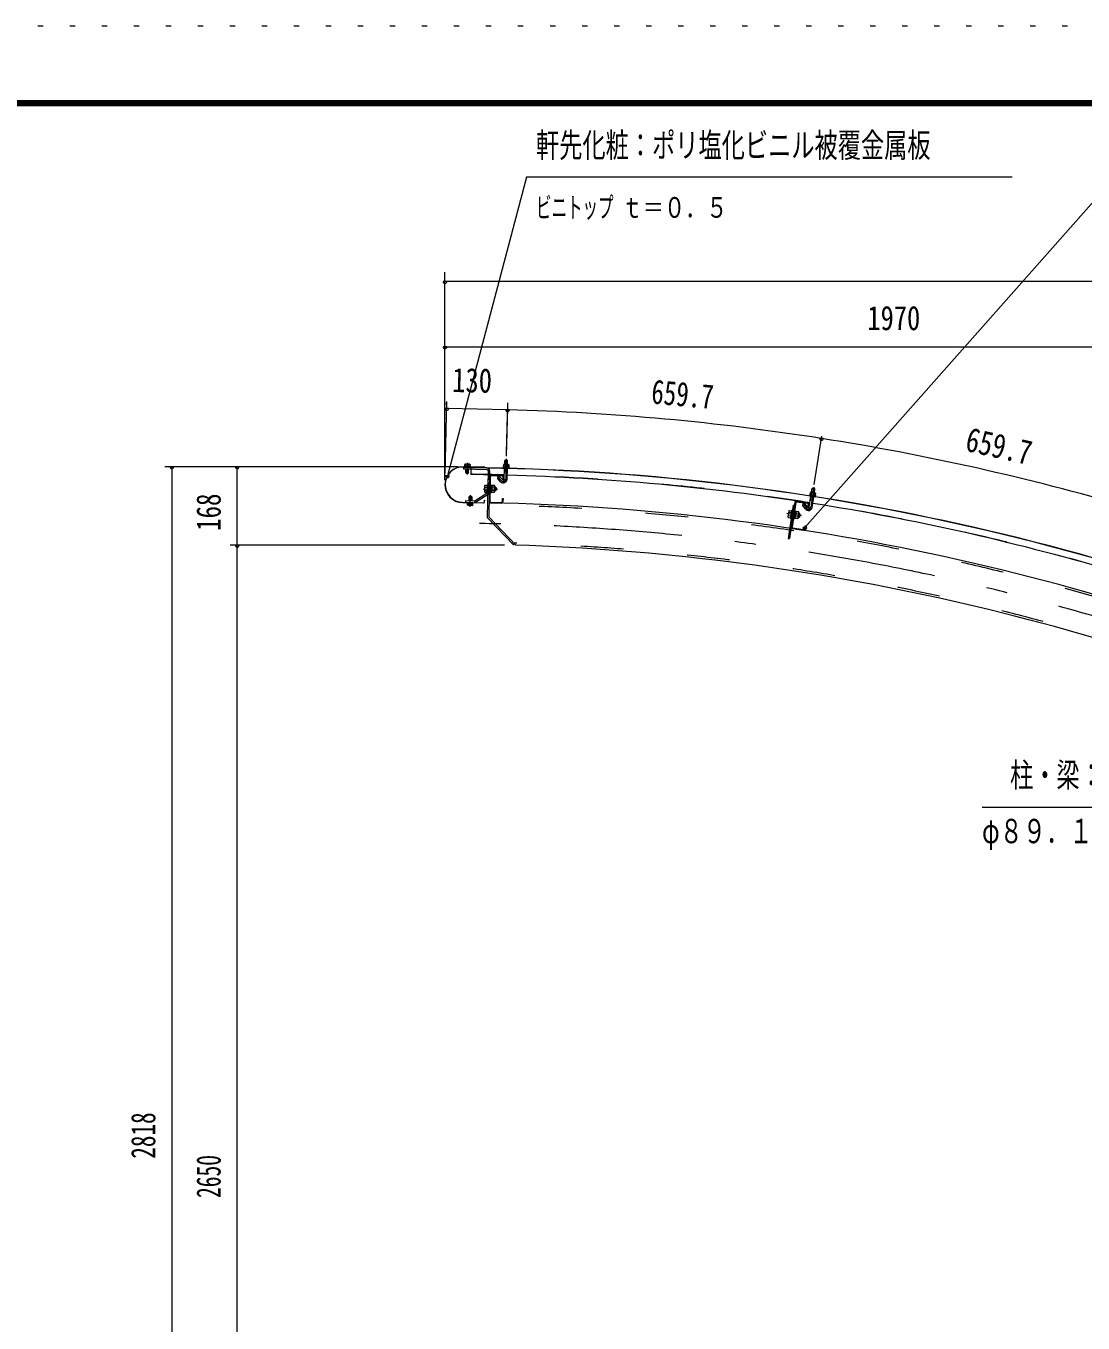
# Model space of a CAD drawing. Units: millimetres, scale not verified. Extents: x -31992 to 32005, y -14700 to 14700.
# Drawn here: x 11215 to 19143, y 4979 to 14700 of the extents above; entities that cross this region are included whole.
import ezdxf
from ezdxf.enums import TextEntityAlignment as Align

# ---------------------------------------------------------------- set-up
doc = ezdxf.new("R2010")
doc.units = ezdxf.units.MM
doc.header["$LTSCALE"] = 80
for name, pattern in [('USER2', [10, 4, -6]), ('USER3', [24, 12, -5, 2, -5]), ('USER4', [3, 0.5, -2.5])]:
    doc.linetypes.add(name, pattern=pattern)
for name, color, linetype, lineweight in [('0-6_2-02BOLD', 7, 'Continuous', 18), ('0-7_2-12HIDDEN', 3, 'USER2', 18), ('0-8_2-22CENTER', 3, 'USER3', 18), ('0-9_2-42THIN', 4, 'Continuous', 18), ('0-A_2-52DIM', 3, 'Continuous', 18), ('0-C_F-F1PAPER', 5, 'Continuous', 18), ('0-D_F-E_J_ADD', 5, 'USER4', 18)]:
    doc.layers.add(name, color=color, linetype=linetype, lineweight=lineweight)
doc.styles.add('ＭＳ ゴシック', font='')
doc.styles.get('ＭＳ ゴシック').set_extended_font_data('MS Gothic')

msp = doc.modelspace()

# ---------------------------------------------------------------- linework, layer by layer
at = {"layer": '0-6_2-02BOLD'}
for p, q in [((14494.56, 11394.39), (14657.98, 11391.12)), ((14658.01, 11392.87), (14494.6, 11396.14)), ((14496.9, 11388.74), (14496.68, 11377.54)), ((14674.44, 11373.99), (14496.68, 11377.54)), ((14674.67, 11385.19), (14496.9, 11388.74)), ((14505.19, 11413.76), (14504.95, 11401.54)), ((14508.29, 11415.47), (14505.19, 11413.76)), ((14542.58, 11414.78), (14508.29, 11415.47)), ((14513.68, 11352.35), (14514.18, 11377.2)), ((14514.4, 11388.39), (14514.51, 11393.99)), ((14515.3, 11413.56), (14515.05, 11401.33)), ((14534.67, 11351.93), (14535.17, 11376.77)), ((14535.5, 11413.16), (14535.26, 11400.93)), ((14535.39, 11387.97), (14535.51, 11393.57)), ((14547.02, 11400.69), (14546.92, 11395.09)), ((14552.95, 11390.58), (14552.31, 11338.08)), ((14658.01, 11392.87), (14657.98, 11391.12)), ((14793.82, 11396.89), (14793.69, 11391.64)), ((14793.69, 11391.64), (14837.42, 11390.46)), ((14793.82, 11396.89), (14837.56, 11395.71)), ((14795.35, 11391.6), (14795.2, 11386)), ((14795.2, 11386), (14835.6, 11384.91)), ((14795.91, 11412.57), (14795.49, 11396.84)), ((14799.02, 11414.25), (14795.91, 11412.57)), ((14802.7, 11303.43), (14804.86, 11383.98)), ((14806.01, 11412.3), (14805.59, 11396.57)), ((14805.66, 11414.07), (14806.43, 11442.59)), ((14810.02, 11445.99), (14806.43, 11442.59)), ((14827.42, 11442.02), (14806.43, 11442.59)), ((14824.02, 11445.61), (14810.02, 11445.99)), ((14823.69, 11302.87), (14825.85, 11383.42)), ((14827.42, 11442.02), (14824.02, 11445.61)), ((14826.22, 11411.76), (14825.8, 11396.03)), ((14826.66, 11413.51), (14827.42, 11442.02)), ((14835.75, 11390.51), (14835.6, 11384.91)), ((14837.56, 11395.71), (14837.42, 11390.46)), ((14534.67, 11351.93), (14513.68, 11352.35)), ((14517.11, 11348.78), (14513.68, 11352.35)), ((14517.11, 11348.78), (14531.1, 11348.5)), ((14534.67, 11351.93), (14531.1, 11348.5)), ((14681.31, 11366.85), (14674.29, 11016.48)), ((14691.18, 11300.84), (14679.98, 11301.07)), ((14692.5, 11366.62), (14685.58, 11020.89)), ((14697.26, 11324.52), (14693.5, 11136.96)), ((14702.97, 11330.01), (14785.55, 11328.36)), ((14703.08, 11335.61), (14785.66, 11333.95)), ((14766.54, 11324.2), (14751.3, 11309.75)), ((14775.37, 11284.35), (14751.3, 11309.75)), ((14790.62, 11298.79), (14766.54, 11324.2)), ((14791.04, 11322.65), (14790.56, 11298.85)), ((14790.56, 11298.85), (14796.16, 11298.74)), ((14796.63, 11322.53), (14796.16, 11298.74)), ((14804.17, 11358.19), (14825.16, 11357.62)), ((14581.32, 11140.38), (14674.85, 11200.06)), ((14587.35, 11130.94), (14680.87, 11190.62)), ((14654.18, 11253.62), (14656.7, 11257.79)), ((14655.92, 11218.39), (14672.73, 11218.06)), ((14656.44, 11244.66), (14673.25, 11244.32)), ((14656.7, 11257.79), (14673.51, 11257.45)), ((14673.58, 11260.94), (14672.39, 11201.44)), ((14672.39, 11201.44), (14677.99, 11201.34)), ((14673.58, 11260.94), (14679.18, 11260.82)), ((14701.58, 11260.38), (14695.97, 11260.48)), ((14700.43, 11203.33), (14707.43, 11203.19)), ((14707.98, 11230.49), (14700.84, 11223.63)), ((14700.98, 11230.63), (14708.12, 11237.49)), ((14701.53, 11257.92), (14708.53, 11257.78)), ((14708.53, 11257.78), (14707.43, 11203.19)), ((14728.02, 11216.95), (14707.72, 11217.36)), ((14728.55, 11243.21), (14708.24, 11243.62)), ((14728.81, 11256.34), (14708.51, 11256.75)), ((14731.17, 11252.08), (14728.81, 11256.34)), ((14738, 11243.89), (14731, 11244.03)), ((14738, 11243.89), (14737.44, 11215.9)), ((14738, 11243.89), (14743.14, 11238.54)), ((14742.8, 11221.04), (14743.14, 11238.54)), ((17093.93, 11183.84), (17093.06, 11178.31)), ((17093.1, 11189.29), (17136.32, 11182.5)), ((17100.48, 11205.84), (17134.36, 11200.53)), ((17107.17, 11203.01), (17104.73, 11187.47)), ((17107.05, 11204.81), (17111.47, 11232.99)), ((17115.47, 11235.9), (17111.47, 11232.99)), ((17132.21, 11229.73), (17111.47, 11232.99)), ((17129.3, 11233.73), (17115.47, 11235.9)), ((17127.13, 11199.87), (17124.69, 11184.33)), ((17127.79, 11201.56), (17132.21, 11229.73)), ((17132.21, 11229.73), (17129.3, 11233.73)), ((17134.36, 11200.53), (17137.11, 11198.31)), ((17137.11, 11198.31), (17134.67, 11182.76)), ((17136.32, 11182.5), (17135.51, 11177.32)), ((14489.24, 11128.1), (14647.41, 11124.93)), ((14489.27, 11129.84), (14647.44, 11126.68)), ((14512.94, 11140.57), (14512.72, 11129.37)), ((14577.42, 11139.28), (14512.94, 11140.57)), ((14525.69, 11121.76), (14525.81, 11127.36)), ((14525.69, 11121.76), (14569.43, 11120.89)), ((14527.11, 11109.5), (14527.36, 11121.73)), ((14530.14, 11107.67), (14527.11, 11109.5)), ((14537.22, 11109.3), (14537.46, 11121.53)), ((14538.04, 11170.52), (14537.44, 11140.08)), ((14538.05, 11170.52), (14541.62, 11173.95)), ((14555.61, 11173.67), (14541.62, 11173.95)), ((14555.61, 11173.67), (14559.04, 11170.1)), ((14557.42, 11108.89), (14557.67, 11121.12)), ((14569.43, 11120.89), (14569.55, 11126.49)), ((14651.33, 11145.86), (14651.01, 11130.11)), ((14698.88, 11125.65), (14781.47, 11123.99)), ((14698.99, 11131.25), (14781.57, 11129.59)), ((14787.76, 11158.88), (14787.29, 11135.08)), ((14787.76, 11158.88), (14793.36, 11158.77)), ((14793.36, 11158.77), (14792.89, 11134.97)), ((16982.49, 11130.77), (16941.59, 10858.01)), ((16988.04, 11129.93), (16960.21, 10944.41)), ((16994.4, 11134.64), (17076.09, 11122.39)), ((16995.23, 11140.18), (17076.92, 11127.93)), ((17056.7, 11120.71), (17039.73, 11108.34)), ((17060.34, 11080.05), (17039.73, 11108.34)), ((17077.31, 11092.42), (17056.7, 11120.71)), ((17080.8, 11116.02), (17077.26, 11092.48)), ((17077.26, 11092.48), (17082.8, 11091.65)), ((17086.34, 11115.19), (17082.8, 11091.65)), ((17089.88, 11095.47), (17102.38, 11175.08)), ((17093.06, 11178.31), (17132.99, 11172.04)), ((17098.38, 11149.58), (17119.12, 11146.33)), ((17110.63, 11092.22), (17123.13, 11171.82)), ((17133.85, 11177.58), (17132.99, 11172.04)), ((14889.48, 10808.68), (14685.58, 11020.89)), ((16936.2, 11065.15), (16929.66, 11021.54)), ((16929.66, 11021.54), (16931.45, 11017.01)), ((16931.45, 11017.01), (16948.07, 11014.51)), ((16933.39, 11030), (16950.02, 11027.5)), ((16937.29, 11055.98), (16953.92, 11053.48)), ((16956.38, 11069.92), (16961.92, 11069.08)), ((16975.25, 11006.92), (16969.71, 11007.75)), ((16984.07, 11065.76), (16975.25, 11006.92)), ((16975.61, 11009.34), (16982.53, 11008.3)), ((16984.07, 11065.76), (16978.54, 11066.59)), ((16986.58, 11035.3), (16978.62, 11029.42)), ((16979.66, 11036.34), (16987.62, 11042.23)), ((17002.77, 11006.31), (16982.69, 11009.32)), ((17004.72, 11019.3), (16984.64, 11022.31)), ((17008.62, 11045.28), (16988.53, 11048.3)), ((17005.81, 11010.12), (17002.77, 11006.31)), ((17012.35, 11053.73), (17005.81, 11010.12)), ((17018.08, 11044.73), (17011.16, 11045.77)), ((17018.08, 11044.73), (17013.93, 11017.04)), ((17018.08, 11044.73), (17022.49, 11038.77)), ((17019.9, 11021.46), (17022.49, 11038.77)), ((16964.09, 10932.5), (17045.78, 10920.25)), ((16964.92, 10938.04), (17046.61, 10925.79)), ((17056.5, 10954.03), (17052.97, 10930.5))]:
    msp.add_line(p, q, dxfattribs=at)
for points in [[(14547.02, 11400.69), (14503.28, 11401.57), (14503.17, 11395.97)], [(14542.58, 11414.78), (14545.6, 11412.96), (14545.36, 11400.73)], [(14799.02, 11414.25), (14833.3, 11413.33), (14836.31, 11411.49), (14835.89, 11395.75)], [(14654.18, 11253.62), (14653.3, 11209.53), (14655.65, 11205.26), (14672.46, 11204.93)], [(14701.58, 11260.38), (14700.38, 11200.88), (14694.79, 11201)], [(14731.17, 11252.08), (14730.28, 11207.99), (14727.76, 11203.81), (14707.46, 11204.22)], [(14742.8, 11221.04), (14737.44, 11215.9), (14730.45, 11216.04)], [(17093.1, 11189.29), (17092.28, 11184.1), (17135.51, 11177.32)], [(17100.48, 11205.84), (17097.18, 11204.57), (17094.74, 11189.03)], [(14530.14, 11107.67), (14564.43, 11106.98), (14567.52, 11108.69), (14567.77, 11120.92)], [(14538.05, 11170.52), (14559.04, 11170.1), (14558.43, 11139.66)], [(14651.33, 11145.86), (14653.08, 11145.82), (14652.76, 11130.07)], [(16978.97, 11107.22), (16967.89, 11108.89), (16930.52, 10859.68), (16941.59, 10858.01)], [(14879.57, 10818.98), (14871.5, 10811.22), (14674.29, 11016.48)], [(16936.2, 11065.15), (16939.24, 11068.97), (16955.87, 11066.47)], [(16956.38, 11069.92), (16947.56, 11011.07), (16953.09, 11010.24)], [(16983.71, 11063.34), (16990.63, 11062.3), (16982.53, 11008.3)], [(17012.35, 11053.73), (17010.56, 11058.27), (16990.48, 11061.28)], [(17019.9, 11021.46), (17013.93, 11017.04), (17007.01, 11018.08)], [(17056.5, 10954.03), (17062.04, 10953.21), (17058.51, 10929.66)]]:
    msp.add_lwpolyline(points, dxfattribs=at)
for centre, radius, start, end in [((14491.92, 11262.12), 134.05, 88.854, 268.854), ((14491.92, 11262.12), 132.3, 88.854, 268.854), ((14510.12, 11407.32), 8.11, 50.30775, 88.854), ((14524.84, 11385.35), 29.79, 69.02267, 108.68311), ((14540.43, 11406.71), 8.11, 88.854, 127.38544), ((14334.56, -6526.52), 17916.67, 65.66528, 89.30167), ((14334.56, -6526.52), 17918.42, 65.66528, 89.30167), ((14674.3, 11366.99), 7, 358.854, 88.854), ((14674.3, 11366.99), 18.2, 358.854, 88.854), ((14800.79, 11406.09), 8.11, 49.93085, 88.46228), ((14815.36, 11384.02), 29.79, 68.63316, 108.29361), ((14831.09, 11405.28), 8.11, 88.46228, 127.00851), ((14334.56, -6526.52), 17865.92, 88.49597, 89.30167), ((14702.86, 11324.41), 11.2, 88.854, 178.854), ((14702.86, 11324.41), 5.6, 88.854, 178.854), ((14795.69, 11303.61), 28, 223.46228, 358.48836), ((14785.44, 11322.75), 5.6, 358.854, 88.854), ((14785.44, 11322.75), 11.2, 358.854, 88.854), ((14795.69, 11303.61), 7, 223.46228, 358.51442), ((14334.56, -6526.52), 17865.92, 81.1133, 88.42862), ((14663.41, 11211.67), 10.07, 138.12717, 178.854), ((14690.34, 11230.84), 36.61, 157.82858, 199.87939), ((14664.2, 11251.07), 10.07, 178.854, 219.58083), ((14671.08, 11205.96), 7, 302.54407, 358.854), ((14671.08, 11205.96), 18.2, 302.54407, 358.854), ((14694.12, 11230.77), 36.61, 337.82858, 19.87941), ((14720.26, 11210.54), 10.07, 358.854, 39.58083), ((14721.06, 11249.93), 10.07, 318.12717, 358.854), ((17101.19, 11197.52), 8.11, 42.54817, 81.07961), ((17112.8, 11173.76), 29.79, 61.25049, 100.91093), ((17131.14, 11192.83), 8.11, 81.07961, 119.62584), ((14532.29, 11115.74), 8.11, 268.854, 307.38544), ((14547.88, 11137.11), 29.79, 249.02267, 288.68311), ((14562.59, 11115.13), 8.11, 230.30775, 268.854), ((14577.56, 11146.28), 18.2, 268.854, 302.54407), ((14577.56, 11146.28), 7, 268.854, 302.54407), ((14647.51, 11130.18), 5.25, 268.854, 358.854), ((14647.51, 11130.18), 3.5, 268.854, 358.854), ((14334.56, -6526.52), 17655.92, 65.80466, 88.854), ((14699.1, 11136.85), 11.2, 178.854, 268.854), ((14699.1, 11136.85), 5.6, 178.854, 268.854), ((14781.69, 11135.19), 11.2, 268.854, 358.854), ((14781.69, 11135.19), 5.6, 268.854, 358.854), ((16993.57, 11129.1), 11.2, 81.47133, 171.47133), ((16993.57, 11129.1), 5.6, 81.47133, 171.47133), ((17082.97, 11096.54), 28, 216.07961, 351.10568), ((17075.26, 11116.86), 5.6, 351.47133, 81.47133), ((17075.26, 11116.86), 11.2, 351.47133, 81.47133), ((17082.97, 11096.54), 7, 216.07961, 351.13176), ((14334.56, -6526.52), 17865.92, 73.73062, 81.04594), ((16939.96, 11022.37), 10.07, 130.74449, 171.47133), ((16969.14, 11037.92), 36.61, 150.44592, 192.49673), ((16945.81, 11061.34), 10.07, 171.47133, 212.19815), ((16996.2, 11013.94), 10.07, 351.47133, 32.19815), ((16972.88, 11037.36), 36.61, 330.44592, 12.49673), ((17002.05, 11052.91), 10.07, 310.74449, 351.47133), ((16965.74, 10943.58), 11.2, 171.47133, 261.47133), ((16965.74, 10943.58), 5.6, 171.47133, 261.47133), ((17047.44, 10931.33), 11.2, 261.47133, 351.47133), ((17047.44, 10931.33), 5.6, 261.47133, 351.47133), ((14334.56, -6526.52), 17344.08, 67.05199, 88.16655)]:
    msp.add_arc(centre, radius, start, end, dxfattribs=at)
at = {"layer": '0-7_2-12HIDDEN'}
for radius, start, end in [(17867.67, 88.49596, 89.30167), (17867.67, 81.1133, 88.42862), (17641.22, 65.80389, 88.854), (17867.67, 73.73062, 81.04594), (17358.77, 67.01984, 88.21622)]:
    msp.add_arc((14334.56, -6526.52), radius, start, end, dxfattribs=at)
at = {"layer": '0-8_2-22CENTER'}
for p, q in [((14525.64, 11425.63), (14523.9, 11338.14)), ((14817.28, 11455.43), (14813.19, 11303.14)), ((14751.7, 11324.6), (14783, 11291.57)), ((14547.07, 11096.83), (14548.82, 11184.31)), ((14643.24, 11231.78), (14753.47, 11229.58)), ((17123.88, 11244.33), (17100.26, 11093.83)), ((17042.03, 11123.02), (17068.83, 11086.24)), ((17031.58, 11028.56), (16922.55, 11044.91))]:
    msp.add_line(p, q, dxfattribs=at)
for centre, radius, start, end in [((14795.69, 11303.61), 17.5, 223.4623, 358.4623), ((17082.97, 11096.54), 17.5, 216.07962, 351.07962), ((14334.56, -6526.52), 17500, 65.24121, 90)]:
    msp.add_arc(centre, radius, start, end, dxfattribs=at)
at = {"layer": '0-9_2-42THIN'}
for p, q in [((14516.97, 11377.14), (14516.42, 11349.5)), ((14517.31, 11393.93), (14517.2, 11388.34)), ((14532.37, 11376.83), (14531.82, 11349.19)), ((14532.71, 11393.63), (14532.59, 11388.03)), ((14808.46, 11413.99), (14809.3, 11445.31)), ((14822.36, 11357.7), (14823.05, 11383.49)), ((14823.86, 11413.59), (14824.7, 11444.89)), ((14825.03, 11352.77), (14822.36, 11357.7)), ((14730.51, 11219.54), (14741.01, 11219.33)), ((14730.94, 11240.53), (14741.43, 11240.32)), ((17109.81, 11204.38), (17114.67, 11235.32)), ((17125.03, 11201.99), (17129.88, 11232.94)), ((14540.23, 11140.03), (14540.9, 11173.27)), ((14555.63, 11139.72), (14556.3, 11172.96)), ((17116.36, 11146.76), (17120.36, 11172.25)), ((17118.37, 11141.53), (17116.36, 11146.76)), ((17007.53, 11021.55), (17017.91, 11019.99)), ((17010.64, 11042.31), (17021.02, 11040.76))]:
    msp.add_line(p, q, dxfattribs=at)
for points in [[(14804.03, 11353.34), (14806.96, 11358.11), (14807.66, 11383.91)], [(17097.62, 11144.79), (17101.14, 11149.15), (17105.14, 11174.64)]]:
    msp.add_lwpolyline(points, dxfattribs=at)
at = {"layer": '0-A_2-52DIM'}
for p, q in [((14970.37, 13565.9), (14376.25, 11329.15)), ((18610.36, 13565.9), (14970.37, 13565.9)), ((19380.37, 13565.9), (17056.66, 10940.15)), ((14357.87, 11297.12), (14357.87, 12855.45)), ((14371.87, 12785.45), (14343.87, 12785.45)), ((29302.87, 12785.45), (14357.87, 12785.45)), ((14371.87, 12295.45), (14343.87, 12295.45)), ((14357.87, 12295.45), (29302.87, 12295.45)), ((14359.53, 11346.56), (14372.68, 11885.14)), ((14371.63, 11832.65), (14370.18, 11878.94)), ((14818.31, 11499.86), (14828.21, 11876.02)), ((14385.63, 11832.65), (14357.63, 11832.65)), ((14827.16, 11823.53), (14371.63, 11832.65)), ((14841.16, 11823.53), (14813.16, 11823.53)), ((14827.6, 11840.02), (14817.83, 11475.94)), ((17127.06, 11264.6), (17183.54, 11624.41)), ((17194.98, 11608.12), (17166.98, 11608.12)), ((14456.92, 11395.9), (12257.87, 11395.9)), ((12324.37, 11395.9), (12296.37, 11395.9)), ((12310.37, 11395.9), (12310.37, -1652.1)), ((12814.37, 11395.9), (12786.37, 11395.9)), ((12800.37, -1652.1), (12800.37, 11395.9)), ((14390.25, 11329.15), (14362.25, 11329.15)), ((17070.66, 10940.15), (17042.66, 10940.15)), ((14803.59, 10807.9), (12747.87, 10807.9)), ((12814.37, 10807.9), (12786.37, 10807.9)), ((18385.47, 8845.48), (20345.47, 8845.48))]:
    msp.add_line(p, q, dxfattribs=at)
for centre, radius, start, end in [((14357.87, 12785.45), 14, 180, 0), ((14357.87, 12295.45), 14, 180, 0), ((14371.63, 11832.65), 14, 180, 0), ((14827.16, 11823.53), 14, 180, 0), ((14334.54, -6526.63), 18356.77, 81.07959, 88.46222), ((17180.98, 11608.12), 14, 180, 0), ((14334.53, -6526.64), 18356.79, 73.69698, 81.07959), ((12310.37, 11395.9), 14, 180, 0), ((12800.37, 11395.9), 14, 180, 0), ((14376.25, 11329.15), 14, 180, 0), ((17056.66, 10940.15), 14, 180, 0), ((12800.37, 10807.9), 14, 180, 0)]:
    msp.add_arc(centre, radius, start, end, dxfattribs=at)
at = {"layer": '0-C_F-F1PAPER'}
for p, q in [((-8874.51, 14140), (31305.49, 14140)), ((-8871.01, 14136.5), (31301.98, 14136.5)), ((-8867.51, 14133), (31298.49, 14133)), ((-8864.01, 14129.5), (31294.99, 14129.5)), ((-8860.51, 14126), (31291.49, 14126)), ((-8857.01, 14122.5), (31287.99, 14122.5)), ((-8853.51, 14119), (31284.48, 14119)), ((-8850.01, 14115.5), (31280.99, 14115.5)), ((-8846.51, 14112), (31277.48, 14112)), ((-8843.01, 14108.5), (31273.99, 14108.5)), ((-8839.51, 14105), (31270.49, 14105))]:
    msp.add_line(p, q, dxfattribs=at)
at = {"layer": '0-D_F-E_J_ADD'}
msp.add_lwpolyline([(-9574.51, -14700), (-9574.51, 14700), (32005.49, 14700)], dxfattribs=at)

# ---------------------------------------------------------------- texts
at = {"layer": '0-A_2-52DIM', "color": 7, "style": 'ＭＳ ゴシック'}
for s, height, width, p in [('軒先化粧：ポリ塩化ビニル被覆金属板', 182.3, 0.7, (15040.37, 13660.77)), ('ビニトップ ', 155, 0.55, (15040.37, 13215.91)), ('ｔ＝０．５', 155, 0.75, (15683.36, 13215.91)), ('1970', 182.3, 0.8, (17525.1, 12365.45)), ('柱・梁：丸パイプ', 182.3, 0.7, (18595.47, 8940.36)), ('φ８９．１×４．２', 182.3, 0.7, (18385.47, 8520.35))]:
    msp.add_text(s, height=height, dxfattribs=dict(at, width=width)).set_placement(p, align=Align.BOTTOM_LEFT)
for s, rotation, width, p in [('130', 358.854, 0.8, (14409.86, 11901.9)), ('659.7', 354.771, 0.75, (15894.88, 11816.78)), ('659.7', 347.388, 0.8, (18238.98, 11464.22)), ('168', 90, 0.75, (12730.37, 10916.42)), ('2818', 90, 0.7, (12240.37, 6210.62)), ('2650', 90, 0.65, (12730.37, 5916.08))]:
    msp.add_text(s, height=182.3, rotation=rotation, dxfattribs=dict(at, width=width)).set_placement(p, align=Align.BOTTOM_LEFT)

doc.saveas('drawing.dxf')
